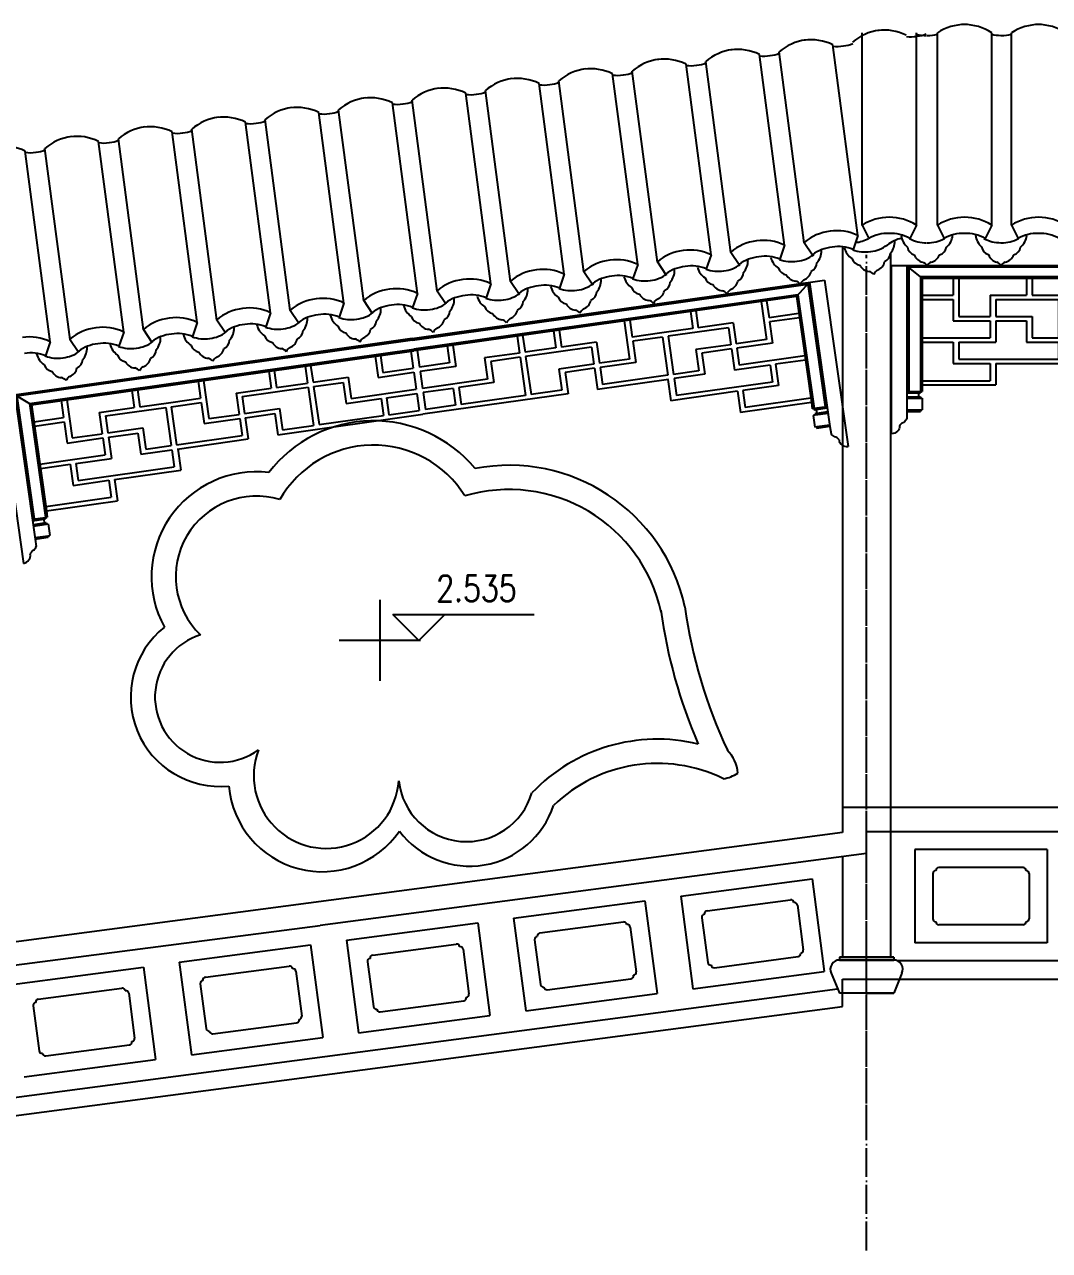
# Model space of a CAD drawing. Extents: x 1035948 to 1665131, y -158296 to 142149.
# Drawn here: x 1138978 to 1142382, y -77651 to -73580 of the extents above; entities that cross this region are included whole.
import ezdxf
from ezdxf.enums import TextEntityAlignment as Align

# ---------------------------------------------------------------- set-up
doc = ezdxf.new("R2010")
doc.units = 0
doc.header["$LTSCALE"] = 200
doc.header["$MEASUREMENT"] = 0
doc.linetypes.add('ACAD_ISO04W100', pattern=[30.5, 24, -3, 0.5, -3])
doc.layers.get('0').update_dxf_attribs({"linetype": 'CONTINUOUS'})
for name, color, linetype in [('AXIS', 3, 'CONTINUOUS'), ('DOTE', 1, 'CONTINUOUS'), ('GXYZ', 2, 'CONTINUOUS'), ('PUB_DIM', 3, 'CONTINUOUS'), ('ROOF', 4, 'CONTINUOUS'), ('WINDOW', 2, 'CONTINUOUS'), ('WLL1', 7, 'CONTINUOUS')]:
    doc.layers.add(name, color=color, linetype=linetype)
doc.styles.add('DIM_FONT', font='SIMPLEX.shx', dxfattribs={"width": 0.8})

# ---------------------------------------------------------------- blocks, each defined once
blk = doc.blocks.new('CH1')
at = {"color": 6}
for p, q in [((-743.4, 0), (-784, 40.6)), ((295.4, 35.6), (-779, 35.6)), ((-779, 35.6), (-779, -376.4)), ((295.4, 35.6), (1369.8, 35.6)), ((1334.3, 0), (1374.8, 40.6)), ((1369.8, 35.6), (1369.8, -376.4)), ((-748.4, 5), (295.4, 5)), ((-748.4, 5), (-748.4, -376.4)), ((1339.3, 5), (295.4, 5)), ((1339.3, 5), (1339.3, -376.4))]:
    blk.add_line(p, q, dxfattribs=at)
at = {"color": 7}
for p, q in [((-784, 40.6), (-784, -443.1)), ((1374.8, 40.6), (1374.8, -443.1))]:
    blk.add_line(p, q, dxfattribs=at)
for p, q in [((-743.4, 0), (295.4, 0)), ((-743.4, 0), (-743.4, -355.1)), ((-662.6, 0), (-662.6, -56.8)), ((-647.6, 0), (-647.6, -127.8)), ((-470.7, 0), (-470.7, -56.8)), ((-455.6, 0), (-455.6, -56.8)), ((-290.9, 0), (-290.9, -56.8)), ((-275.9, 0), (-275.9, -127.8)), ((-98.9, 0), (-98.9, -56.8)), ((-83.9, 0), (-83.9, -56.8)), ((0, 0), (0, -56.8)), ((15, 0), (15, -56.8)), ((190, 0), (190, -71)), ((205, 0), (205, -56.8)), ((287, 0), (287, -56.8)), ((1334.3, 0), (295.4, 0)), ((303.9, 0), (303.9, -56.8)), ((385.8, 0), (385.8, -56.8)), ((400.9, 0), (400.9, -71)), ((575.8, 0), (575.8, -56.8)), ((590.8, 0), (590.8, -56.8)), ((674.8, 0), (674.8, -56.8)), ((689.8, 0), (689.8, -56.8)), ((866.7, 0), (866.7, -127.8)), ((881.8, 0), (881.8, -56.8)), ((1046.5, 0), (1046.5, -56.8)), ((1061.5, 0), (1061.5, -56.8)), ((1238.4, 0), (1238.4, -127.8)), ((1253.5, 0), (1253.5, -56.8)), ((1334.3, 0), (1334.3, -355.1)), ((-743.4, -56.8), (-662.6, -56.8)), ((-565.6, -56.8), (-565.6, -127.8)), ((-565.6, -56.8), (-470.7, -56.8)), ((-455.6, -56.8), (-371.7, -56.8)), ((-371.7, -56.8), (-290.9, -56.8)), ((-193.9, -56.8), (-193.9, -127.8)), ((-193.9, -56.8), (-98.9, -56.8)), ((-83.9, -56.8), (0, -56.8)), ((15, -56.8), (110, -56.8)), ((110, -56.8), (110, -127.8)), ((205, -56.8), (287, -56.8)), ((385.8, -56.8), (303.9, -56.8)), ((575.8, -56.8), (480.8, -56.8)), ((480.8, -56.8), (480.8, -127.8)), ((674.8, -56.8), (590.8, -56.8)), ((784.8, -56.8), (689.8, -56.8)), ((784.8, -56.8), (784.8, -127.8)), ((962.6, -56.8), (881.8, -56.8)), ((1046.5, -56.8), (962.6, -56.8)), ((1156.5, -56.8), (1061.5, -56.8)), ((1156.5, -56.8), (1156.5, -127.8)), ((1334.3, -56.8), (1253.5, -56.8)), ((-743.4, -71), (-662.6, -71)), ((-662.6, -71), (-662.6, -142)), ((-550.6, -71), (-386.8, -71)), ((-550.6, -71), (-550.6, -127.8)), ((-386.8, -71), (-386.8, -198.8)), ((-371.7, -71), (-371.7, -198.8)), ((-371.7, -71), (-290.9, -71)), ((-290.9, -71), (-290.9, -142)), ((-178.9, -71), (-178.9, -127.8)), ((-178.9, -71), (0, -71)), ((0, -71), (0, -198.8)), ((15, -71), (15, -198.8)), ((15, -71), (95, -71)), ((95, -71), (95, -142)), ((190, -71), (287, -71)), ((287, -71), (287, -127.8)), ((303.9, -71), (303.9, -127.8)), ((400.9, -71), (303.9, -71)), ((575.8, -71), (495.9, -71)), ((495.9, -71), (495.9, -142)), ((575.8, -71), (575.8, -198.8)), ((590.8, -71), (590.8, -198.8)), ((769.7, -71), (590.8, -71)), ((769.7, -71), (769.7, -127.8)), ((962.6, -71), (881.8, -71)), ((881.8, -71), (881.8, -142)), ((962.6, -71), (962.6, -198.8)), ((977.6, -71), (977.6, -198.8)), ((1141.5, -71), (977.6, -71)), ((1141.5, -71), (1141.5, -127.8)), ((1253.5, -71), (1253.5, -142)), ((1334.3, -71), (1253.5, -71)), ((-647.6, -127.8), (-565.6, -127.8)), ((-550.6, -127.8), (-455.6, -127.8)), ((-455.6, -127.8), (-455.6, -198.8)), ((-275.9, -127.8), (-193.9, -127.8)), ((-178.9, -127.8), (-83.9, -127.8)), ((-83.9, -127.8), (-83.9, -198.8)), ((110, -127.8), (287, -127.8)), ((480.8, -127.8), (303.9, -127.8)), ((674.8, -127.8), (674.8, -198.8)), ((769.7, -127.8), (674.8, -127.8)), ((866.7, -127.8), (784.8, -127.8)), ((1046.5, -127.8), (1046.5, -198.8)), ((1141.5, -127.8), (1046.5, -127.8)), ((1238.4, -127.8), (1156.5, -127.8)), ((-662.6, -142), (-565.6, -142)), ((-565.6, -142), (-565.6, -198.8)), ((-550.6, -142), (-550.6, -213)), ((-550.6, -142), (-470.7, -142)), ((-470.7, -142), (-470.7, -213)), ((-290.9, -142), (-193.9, -142)), ((-193.9, -142), (-193.9, -198.8)), ((95, -142), (190, -142)), ((190, -142), (190, -198.8)), ((205, -142), (205, -198.8)), ((205, -142), (287, -142)), ((287, -142), (287, -198.8)), ((385.8, -142), (303.9, -142)), ((303.9, -142), (303.9, -198.8)), ((385.8, -142), (385.8, -198.8)), ((495.9, -142), (400.9, -142)), ((400.9, -142), (400.9, -198.8)), ((784.8, -142), (784.8, -198.8)), ((881.8, -142), (784.8, -142)), ((1061.5, -142), (1061.5, -213)), ((1141.5, -142), (1061.5, -142)), ((1141.5, -142), (1141.5, -213)), ((1253.5, -142), (1156.5, -142)), ((1156.5, -142), (1156.5, -198.8)), ((-743.4, -198.8), (-565.6, -198.8)), ((-743.4, -213), (-662.6, -213)), ((-662.6, -213), (-662.6, -284.1)), ((-647.6, -213), (-647.6, -269.9)), ((-647.6, -213), (-550.6, -213)), ((-470.7, -213), (-386.8, -213)), ((-455.6, -198.8), (-386.8, -198.8)), ((-386.8, -213), (-386.8, -269.9)), ((-371.7, -198.8), (-193.9, -198.8)), ((-83.9, -198.8), (0, -198.8)), ((15, -198.8), (190, -198.8)), ((205, -198.8), (287, -198.8)), ((385.8, -198.8), (303.9, -198.8)), ((575.8, -198.8), (400.9, -198.8)), ((674.8, -198.8), (590.8, -198.8)), ((962.6, -198.8), (784.8, -198.8)), ((1046.5, -198.8), (977.6, -198.8)), ((977.6, -213), (977.6, -269.9)), ((1061.5, -213), (977.6, -213)), ((1238.4, -213), (1141.5, -213)), ((1334.3, -198.8), (1156.5, -198.8)), ((1238.4, -213), (1238.4, -269.9)), ((1253.5, -213), (1253.5, -284.1)), ((1334.3, -213), (1253.5, -213)), ((-662.6, -284.1), (-565.6, -284.1)), ((-647.6, -269.9), (-386.8, -269.9)), ((-565.6, -284.1), (-565.6, -340.9)), ((1238.4, -269.9), (977.6, -269.9)), ((1156.5, -284.1), (1156.5, -340.9)), ((1253.5, -284.1), (1156.5, -284.1)), ((-743.4, -340.9), (-565.6, -340.9)), ((1334.3, -340.9), (1156.5, -340.9)), ((-784, -376.4), (-748.5, -376.4)), ((-784, -381.5), (-753.6, -381.5)), ((1374.8, -376.4), (1339.3, -376.4)), ((1374.8, -381.5), (1344.4, -381.5)), ((-784, -394), (-753.6, -394)), ((-784, -399.1), (-748.5, -399.1)), ((1374.8, -399.1), (1339.3, -399.1)), ((1374.8, -394), (1344.4, -394)), ((-784, -438), (-748.5, -438)), ((1374.8, -438), (1339.3, -438))]:
    blk.add_line(p, q)
at = {"layer": 'WINDOW'}
for p, q in [((295.4, 40.6), (-824.6, 40.6)), ((-824.6, 40.6), (-824.6, -517.2)), ((295.4, 40.6), (1415.4, 40.6)), ((1415.4, 40.6), (1415.4, -517.2)), ((-178.9, -142), (-98.9, -142)), ((-178.9, -142), (-178.9, -213)), ((-98.9, -142), (-98.9, -213)), ((689.8, -142), (689.8, -213)), ((769.7, -142), (689.8, -142)), ((769.7, -142), (769.7, -213)), ((-371.7, -213), (-178.9, -213)), ((-369.8, -213), (-369.8, -284.1)), ((-98.9, -213), (295.4, -213)), ((689.8, -213), (295.4, -213)), ((962.6, -213), (769.7, -213)), ((960.7, -213), (960.7, -284.1)), ((-550.6, -284.1), (-369.8, -284.1)), ((-550.6, -284.1), (-550.6, -355.1)), ((1141.5, -284.1), (960.7, -284.1)), ((1141.5, -284.1), (1141.5, -355.1)), ((-753.6, -381.5), (-748.5, -381.5)), ((-753.6, -381.5), (-753.6, -394)), ((-748.5, -376.4), (-748.5, -381.5)), ((-748.5, -376.4), (-743.4, -376.4)), ((-743.4, -355.1), (-550.6, -355.1)), ((-743.4, -355.1), (-743.4, -376.4)), ((1334.3, -355.1), (1141.5, -355.1)), ((1334.3, -355.1), (1334.3, -376.4)), ((1339.3, -376.4), (1334.3, -376.4)), ((1339.3, -376.4), (1339.3, -381.5)), ((1344.4, -381.5), (1339.3, -381.5)), ((1344.4, -381.5), (1344.4, -394)), ((-753.6, -394), (-748.5, -394)), ((-748.5, -394), (-748.5, -399.1)), ((-748.5, -399.1), (-743.4, -399.1)), ((-743.4, -399.1), (-743.4, -438)), ((1339.3, -399.1), (1334.3, -399.1)), ((1334.3, -399.1), (1334.3, -438)), ((1344.4, -394), (1339.3, -394)), ((1339.3, -394), (1339.3, -399.1)), ((-784, -443.1), (-748.5, -443.1)), ((-784, -443.1), (-784, -467.5)), ((-748.5, -438), (-748.5, -443.1)), ((-748.5, -438), (-743.4, -438)), ((1339.3, -438), (1334.3, -438)), ((1339.3, -438), (1339.3, -443.1)), ((1374.8, -443.1), (1339.3, -443.1)), ((1374.8, -443.1), (1374.8, -467.5))]:
    blk.add_line(p, q, dxfattribs=at)
for centre, radius, start, end in [((-782.4, -498.1), 21.9, 115.9684, 161.975), ((-811, -456.1), 29.3, 310.4513, 337.1194), ((1401.8, -456.1), 29.3, 202.8806, 229.5487), ((1373.2, -498.1), 21.9, 18.025, 64.0316), ((-826.3, -494), 23.2, 274.2071, 6.7263), ((1417.1, -494), 23.2, 173.2737, 265.7929)]:
    blk.add_arc(centre, radius, start, end, dxfattribs=at)
at = {"layer": 'WLL1'}
blk.add_line((-824.6, 40.6), (1415.4, 40.6), dxfattribs=at)
blk = doc.blocks.new('CH2')
at = {"xscale": 1.267857, "zscale": 1.267857, "rotation": 2.492125825068038}
blk.add_blockref('CH1', (239.5, 152.6), dxfattribs=at)

msp = doc.modelspace()

# ---------------------------------------------------------------- linework, layer by layer
for p, q in [((1141745.82702, -74280.52937), (1141729.92384, -74327.24302)), ((1141759.95308, -74246.20046), (1141781.81148, -74290.44169)), ((1141939.95295, -74246.20046), (1141918.09455, -74290.44169)), ((1142009.9529, -74246.20046), (1142031.8113, -74290.44169)), ((1142189.95277, -74246.20046), (1142168.09437, -74290.44169)), ((1142255.88929, -74246.20046), (1142277.74768, -74290.44169)), ((1141501.99024, -74312.597), (1141486.08707, -74359.31065)), ((1141567.36385, -74303.99955), (1141594.80425, -74345.01296)), ((1141258.15347, -74344.66463), (1141242.25029, -74391.37828)), ((1141323.52707, -74336.06718), (1141350.96747, -74377.08059)), ((1140835.85352, -74400.20244), (1140863.29392, -74441.21585)), ((1140835.85352, -74400.20244), (1140863.29392, -74441.21585)), ((1141014.31669, -74376.73226), (1140998.41351, -74423.44591)), ((1141079.69029, -74368.13481), (1141107.13069, -74409.14822)), ((1140526.64314, -74440.86752), (1140510.73996, -74487.58117)), ((1140526.64314, -74440.86752), (1140510.73996, -74487.58117)), ((1140526.64314, -74440.86752), (1140510.73996, -74487.58117)), ((1140592.01674, -74432.27007), (1140619.45714, -74473.28348)), ((1140592.01674, -74432.27007), (1140619.45714, -74473.28348)), ((1140770.47991, -74408.79989), (1140754.57674, -74455.51354)), ((1140770.47991, -74408.79989), (1140754.57674, -74455.51354)), ((1140282.80636, -74472.93515), (1140266.90318, -74519.6488)), ((1140348.17996, -74464.3377), (1140375.62036, -74505.35111)), ((1140038.96958, -74505.00278), (1140023.06641, -74551.71643)), ((1140104.34319, -74496.40533), (1140131.78359, -74537.41874)), ((1139616.66963, -74560.54059), (1139644.11003, -74601.554)), ((1139795.13281, -74537.07041), (1139779.22963, -74583.78406)), ((1139860.50641, -74528.47296), (1139887.94681, -74569.48637)), ((1139307.45925, -74601.20567), (1139291.55608, -74647.91932)), ((1139372.83286, -74592.60822), (1139400.27326, -74633.62163)), ((1139551.29603, -74569.13804), (1139535.39285, -74615.85169)), ((1139063.62248, -74633.2733), (1139047.7193, -74679.98695)), ((1139128.99608, -74624.67585), (1139156.43648, -74665.68926)), ((1141774.49445, -76332.33581), (1141774.49445, -76259.23321)), ((1141864.49445, -76796.23321), (1141684.49445, -76796.23321)), ((1141774.49445, -76796.23321), (1141864.49445, -76796.23321))]:
    msp.add_line(p, q)
for centre, radius, start, end in [((1142102.16262, -73748.07824), 167.81372, 90, 123.33111627), ((1142097.74305, -73748.07824), 167.81372, 56.66888373, 90), ((1142348.09901, -73748.07824), 167.81372, 90, 123.33111627), ((1142343.67943, -73748.07824), 167.81372, 56.66888373, 90), ((1141589.45439, -73798.68295), 167.81372, 64.16100956, 97.49212583), ((1141837.67301, -73766.03905), 167.81372, 97.49212583, 130.82324209), ((1141833.29116, -73766.61532), 167.81372, 64.16100956, 97.49212583), ((1141349.99946, -73830.17431), 167.81372, 97.49212583, 130.82324209), ((1141345.61761, -73830.75058), 167.81372, 64.16100956, 97.49212583), ((1141593.83623, -73798.10668), 167.81372, 97.49212583, 130.82324209), ((1141106.16268, -73862.24194), 167.81372, 97.49212583, 130.82324209), ((1141101.78083, -73862.81821), 167.81372, 64.16100956, 97.49212583), ((1140862.3259, -73894.30957), 167.81372, 97.49212583, 130.82324209), ((1140862.3259, -73894.30957), 167.81372, 97.49212583, 130.82324209), ((1140857.94406, -73894.88584), 167.81372, 64.16100956, 97.49212583), ((1140374.65235, -73958.44483), 167.81372, 97.49212583, 130.82324209), ((1140370.2705, -73959.0211), 167.81372, 64.16100956, 97.49212583), ((1140618.48913, -73926.3772), 167.81372, 97.49212583, 130.82324209), ((1140618.48913, -73926.3772), 167.81372, 97.49212583, 130.82324209), ((1140614.10728, -73926.95347), 167.81372, 64.16100956, 97.49212583), ((1140614.10728, -73926.95347), 167.81372, 64.16100956, 97.49212583), ((1140130.81557, -73990.51246), 167.81372, 97.49212583, 130.82324209), ((1140126.43373, -73991.08873), 167.81372, 64.16100956, 97.49212583), ((1139886.9788, -74022.58009), 167.81372, 97.49212583, 130.82324209), ((1139882.59695, -74023.15636), 167.81372, 64.16100956, 97.49212583), ((1139643.14202, -74054.64772), 167.81372, 97.49212583, 130.82324209), ((1139638.76017, -74055.22399), 167.81372, 64.16100956, 97.49212583), ((1139155.46847, -74118.78298), 167.81372, 97.49212583, 130.82324209), ((1139151.08662, -74119.35925), 167.81372, 64.16100956, 97.49212583), ((1139399.30524, -74086.71535), 167.81372, 97.49212583, 130.82324209), ((1139394.9234, -74087.29162), 167.81372, 64.16100956, 97.49212583), ((1138907.24984, -74151.42688), 167.81372, 64.16100956, 97.49212583), ((1141849.95301, -74387.83894), 167.81372, 90, 122.43269751), ((1141849.95301, -74387.83894), 167.81372, 57.56730249, 90), ((1142099.95283, -74387.83894), 167.81372, 90, 122.43269751), ((1142099.95283, -74387.83894), 167.81372, 57.56730249, 90), ((1142345.88922, -74387.83894), 167.81372, 90, 122.43269751), ((1142345.88922, -74387.83894), 167.81372, 57.56730249, 90), ((1141675.06367, -74432.69374), 167.81372, 97.49212583, 129.92482334), ((1141675.06367, -74432.69374), 167.81372, 65.05942831, 97.49212583), ((1141844.02756, -74397.90412), 124.17332, 87.2648499, 120.06897829), ((1141855.87847, -74397.90412), 124.17332, 59.93102171, 92.7351501), ((1141949.47258, -74273.89569), 60.31385, 186.44784539, 229.08457652), ((1142094.02738, -74397.90412), 124.17332, 87.2648499, 120.06897829), ((1142000.43327, -74273.89569), 60.31385, 310.91542348, 353.55215461), ((1142105.87829, -74397.90412), 124.17332, 59.93102171, 92.7351501), ((1142196.65917, -74273.60667), 60.31385, 185.7816081, 228.41833922), ((1142339.96376, -74397.90412), 124.17332, 87.2648499, 120.06897829), ((1142246.36965, -74273.89569), 60.31385, 310.91542348, 353.55215461), ((1142351.81468, -74397.90412), 124.17332, 59.93102171, 92.7351501), ((1141431.22689, -74464.76137), 167.81372, 97.49212583, 129.92482334), ((1141431.22689, -74464.76137), 167.81372, 65.05942831, 97.49212583), ((1141670.50119, -74443.44561), 124.17332, 94.75697572, 127.56110412), ((1141682.25093, -74441.90037), 124.17332, 67.42314753, 100.22727593), ((1141758.87656, -74306.7469), 60.31385, 193.93997122, 236.57670234), ((1141918.36671, -74410.84815), 124.17332, 102.60996676, 127.56110412), ((1141808.12497, -74299.9786), 60.31385, 319.0737866, 1.71051773), ((1141941.41801, -74313.94678), 31.92959, 189.96755801, 254.86255541), ((1142008.48784, -74313.94678), 31.92959, 285.13744459, 350.03244199), ((1142188.13944, -74313.56139), 31.92959, 189.30132072, 254.19631812), ((1142254.42422, -74313.94678), 31.92959, 285.13744459, 350.03244199), ((1140943.55334, -74528.89663), 167.81372, 97.49212583, 129.92482334), ((1140943.55334, -74528.89663), 167.81372, 97.49212583, 129.92482334), ((1140943.55334, -74528.89663), 167.81372, 65.05942831, 97.49212583), ((1141187.39011, -74496.829), 167.81372, 97.49212583, 129.92482334), ((1141187.39011, -74496.829), 167.81372, 65.05942831, 97.49212583), ((1141426.66442, -74475.51324), 124.17332, 94.75697572, 127.56110412), ((1141320.45142, -74364.11386), 60.31385, 319.0737866, 1.71051773), ((1141438.41416, -74473.968), 124.17332, 67.42314753, 100.22727593), ((1141515.03978, -74338.81453), 60.31385, 193.93997122, 236.57670234), ((1141564.28819, -74332.04623), 60.31385, 319.0737866, 1.71051773), ((1141756.11301, -74347.5063), 31.92959, 197.45968384, 262.35468123), ((1141821.78166, -74338.48134), 31.92959, 293.29580771, 358.19080511), ((1141968.9878, -74332.0731), 38.08593, 199.47132919, 257.92494643), ((1141980.91805, -74332.0731), 38.08593, 282.07505357, 340.52867081), ((1142215.4966, -74332.00707), 38.08593, 198.8050919, 257.25870914), ((1142226.85443, -74332.0731), 38.08593, 282.07505357, 340.52867081), ((1140699.71656, -74560.96426), 167.81372, 97.49212583, 129.92482334), ((1140699.71656, -74560.96426), 167.81372, 97.49212583, 129.92482334), ((1140699.71656, -74560.96426), 167.81372, 65.05942831, 97.49212583), ((1140699.71656, -74560.96426), 167.81372, 65.05942831, 97.49212583), ((1141182.82764, -74507.58087), 124.17332, 94.75697572, 127.56110412), ((1141076.61464, -74396.18149), 60.31385, 319.0737866, 1.71051773), ((1141194.57738, -74506.03563), 124.17332, 67.42314753, 100.22727593), ((1141271.20301, -74370.88216), 60.31385, 193.93997122, 236.57670234), ((1141334.10811, -74402.61659), 31.92959, 293.29580771, 358.19080511), ((1141512.27624, -74379.57393), 31.92959, 197.45968384, 262.35468123), ((1141553.22641, -74392.40426), 38.08593, 290.23341669, 348.68703393), ((1141577.94488, -74370.54897), 31.92959, 293.29580771, 358.19080511), ((1141785.81092, -74361.88305), 38.08593, 206.96345501, 265.41707226), ((1141774.21293, -74429.75), 31.10245, 39.71082217, 74.03476441), ((1141826.53955, -74422.55865), 31.10245, 121.61572453, 155.93966678), ((1141797.06319, -74360.33663), 38.08593, 290.23341669, 348.68703393), ((1141948.63966, -74397.84839), 31.10245, 32.21869634, 66.54263858), ((1142001.26619, -74397.84839), 31.10245, 113.45736142, 147.78130366), ((1142194.38501, -74397.54131), 31.10245, 31.55245905, 65.87640129), ((1142247.20258, -74397.84839), 31.10245, 113.45736142, 147.78130366), ((1140455.87978, -74593.03189), 167.81372, 97.49212583, 129.92482334), ((1140455.87978, -74593.03189), 167.81372, 65.05942831, 97.49212583), ((1140455.87978, -74593.03189), 167.81372, 65.05942831, 97.49212583), ((1140938.99086, -74539.6485), 124.17332, 94.75697572, 127.56110412), ((1140832.77786, -74428.24912), 60.31385, 319.0737866, 1.71051773), ((1140950.7406, -74538.10326), 124.17332, 67.42314753, 100.22727593), ((1141027.36623, -74402.94979), 60.31385, 193.93997122, 236.57670234), ((1141090.27133, -74434.68422), 31.92959, 293.29580771, 358.19080511), ((1141268.43946, -74411.64156), 31.92959, 197.45968384, 262.35468123), ((1141298.13737, -74426.01831), 38.08593, 206.96345501, 265.41707226), ((1141309.38963, -74424.47189), 38.08593, 290.23341669, 348.68703393), ((1141541.97415, -74393.95068), 38.08593, 206.96345501, 265.41707226), ((1141530.37615, -74461.81763), 31.10245, 39.71082217, 74.03476441), ((1141582.70277, -74454.62628), 31.10245, 121.61572453, 155.93966678), ((1140212.04301, -74625.09952), 167.81372, 97.49212583, 129.92482334), ((1140212.04301, -74625.09952), 167.81372, 65.05942831, 97.49212583), ((1140451.31731, -74603.78376), 124.17332, 94.75697572, 127.56110412), ((1140463.06705, -74602.23852), 124.17332, 67.42314753, 100.22727593), ((1140463.06705, -74602.23852), 124.17332, 67.42314753, 100.22727593), ((1140539.69268, -74467.08505), 60.31385, 193.93997122, 236.57670234), ((1140539.69268, -74467.08505), 60.31385, 193.93997122, 236.57670234), ((1140695.15409, -74571.71613), 124.17332, 94.75697572, 127.56110412), ((1140695.15409, -74571.71613), 124.17332, 94.75697572, 127.56110412), ((1140588.94109, -74460.31675), 60.31385, 319.0737866, 1.71051773), ((1140588.94109, -74460.31675), 60.31385, 319.0737866, 1.71051773), ((1140706.90383, -74570.17089), 124.17332, 67.42314753, 100.22727593), ((1140706.90383, -74570.17089), 124.17332, 67.42314753, 100.22727593), ((1140783.52945, -74435.01742), 60.31385, 193.93997122, 236.57670234), ((1140783.52945, -74435.01742), 60.31385, 193.93997122, 236.57670234), ((1140780.76591, -74475.77682), 31.92959, 197.45968384, 262.35468123), ((1140780.76591, -74475.77682), 31.92959, 197.45968384, 262.35468123), ((1140846.43455, -74466.75185), 31.92959, 293.29580771, 358.19080511), ((1141024.60268, -74443.70919), 31.92959, 197.45968384, 262.35468123), ((1141054.30059, -74458.08594), 38.08593, 206.96345501, 265.41707226), ((1141065.55286, -74456.53952), 38.08593, 290.23341669, 348.68703393), ((1141286.53938, -74493.88526), 31.10245, 39.71082217, 74.03476441), ((1141338.86599, -74486.69391), 31.10245, 121.61572453, 155.93966678), ((1139724.36945, -74689.23478), 167.81372, 97.49212583, 129.92482334), ((1139724.36945, -74689.23478), 167.81372, 65.05942831, 97.49212583), ((1139968.20623, -74657.16715), 167.81372, 97.49212583, 129.92482334), ((1139968.20623, -74657.16715), 167.81372, 65.05942831, 97.49212583), ((1140207.48053, -74635.85139), 124.17332, 94.75697572, 127.56110412), ((1140101.26753, -74524.45201), 60.31385, 319.0737866, 1.71051773), ((1140219.23027, -74634.30615), 124.17332, 67.42314753, 100.22727593), ((1140295.8559, -74499.15268), 60.31385, 193.93997122, 236.57670234), ((1140345.10431, -74492.38438), 60.31385, 319.0737866, 1.71051773), ((1140536.92913, -74507.84445), 31.92959, 197.45968384, 262.35468123), ((1140536.92913, -74507.84445), 31.92959, 197.45968384, 262.35468123), ((1140536.92913, -74507.84445), 31.92959, 197.45968384, 262.35468123), ((1140602.59778, -74498.81948), 31.92959, 293.29580771, 358.19080511), ((1140602.59778, -74498.81948), 31.92959, 293.29580771, 358.19080511), ((1140810.46382, -74490.15357), 38.08593, 206.96345501, 265.41707226), ((1140810.46382, -74490.15357), 38.08593, 206.96345501, 265.41707226), ((1140851.19244, -74550.82917), 31.10245, 121.61572453, 155.93966678), ((1140851.19244, -74550.82917), 31.10245, 121.61572453, 155.93966678), ((1140821.71608, -74488.60715), 38.08593, 290.23341669, 348.68703393), ((1140821.71608, -74488.60715), 38.08593, 290.23341669, 348.68703393), ((1141042.7026, -74525.95289), 31.10245, 39.71082217, 74.03476441), ((1141095.02922, -74518.76154), 31.10245, 121.61572453, 155.93966678), ((1139480.53268, -74721.30241), 167.81372, 97.49212583, 129.92482334), ((1139480.53268, -74721.30241), 167.81372, 65.05942831, 97.49212583), ((1139963.64376, -74667.91902), 124.17332, 94.75697572, 127.56110412), ((1139857.43076, -74556.51964), 60.31385, 319.0737866, 1.71051773), ((1139975.3935, -74666.37378), 124.17332, 67.42314753, 100.22727593), ((1140052.01912, -74531.22031), 60.31385, 193.93997122, 236.57670234), ((1140114.92422, -74562.95474), 31.92959, 293.29580771, 358.19080511), ((1140293.09235, -74539.91208), 31.92959, 197.45968384, 262.35468123), ((1140334.04253, -74552.74241), 38.08593, 290.23341669, 348.68703393), ((1140358.761, -74530.88711), 31.92959, 293.29580771, 358.19080511), ((1140566.62704, -74522.2212), 38.08593, 206.96345501, 265.41707226), ((1140566.62704, -74522.2212), 38.08593, 206.96345501, 265.41707226), ((1140566.62704, -74522.2212), 38.08593, 206.96345501, 265.41707226), ((1140555.02905, -74590.08815), 31.10245, 39.71082217, 74.03476441), ((1140555.02905, -74590.08815), 31.10245, 39.71082217, 74.03476441), ((1140555.02905, -74590.08815), 31.10245, 39.71082217, 74.03476441), ((1140607.35566, -74582.8968), 31.10245, 121.61572453, 155.93966678), ((1140607.35566, -74582.8968), 31.10245, 121.61572453, 155.93966678), ((1140577.8793, -74520.67478), 38.08593, 290.23341669, 348.68703393), ((1140577.8793, -74520.67478), 38.08593, 290.23341669, 348.68703393), ((1140798.86582, -74558.02052), 31.10245, 39.71082217, 74.03476441), ((1140798.86582, -74558.02052), 31.10245, 39.71082217, 74.03476441), ((1139236.6959, -74753.37004), 167.81372, 97.49212583, 129.92482334), ((1139236.6959, -74753.37004), 167.81372, 65.05942831, 97.49212583), ((1139475.9702, -74732.05428), 124.17332, 94.75697572, 127.56110412), ((1139487.71994, -74730.50904), 124.17332, 67.42314753, 100.22727593), ((1139719.80698, -74699.98665), 124.17332, 94.75697572, 127.56110412), ((1139613.59398, -74588.58727), 60.31385, 319.0737866, 1.71051773), ((1139731.55672, -74698.44141), 124.17332, 67.42314753, 100.22727593), ((1139808.18235, -74563.28794), 60.31385, 193.93997122, 236.57670234), ((1139871.08745, -74595.02237), 31.92959, 293.29580771, 358.19080511), ((1140049.25558, -74571.97971), 31.92959, 197.45968384, 262.35468123), ((1140078.95349, -74586.35646), 38.08593, 206.96345501, 265.41707226), ((1140090.20575, -74584.81004), 38.08593, 290.23341669, 348.68703393), ((1140322.79026, -74554.28883), 38.08593, 206.96345501, 265.41707226), ((1140311.19227, -74622.15578), 31.10245, 39.71082217, 74.03476441), ((1140363.51889, -74614.96443), 31.10245, 121.61572453, 155.93966678), ((1138992.85912, -74785.43767), 167.81372, 65.05942831, 97.49212583), ((1139232.13343, -74764.12191), 124.17332, 94.75697572, 127.56110412), ((1139243.88317, -74762.57667), 124.17332, 67.42314753, 100.22727593), ((1139320.50879, -74627.4232), 60.31385, 193.93997122, 236.57670234), ((1139369.7572, -74620.6549), 60.31385, 319.0737866, 1.71051773), ((1139564.34557, -74595.35557), 60.31385, 193.93997122, 236.57670234), ((1139561.58202, -74636.11497), 31.92959, 197.45968384, 262.35468123), ((1139627.25067, -74627.09), 31.92959, 293.29580771, 358.19080511), ((1139805.4188, -74604.04734), 31.92959, 197.45968384, 262.35468123), ((1139835.11671, -74618.42409), 38.08593, 206.96345501, 265.41707226), ((1139846.36897, -74616.87767), 38.08593, 290.23341669, 348.68703393), ((1140067.35549, -74654.22341), 31.10245, 39.71082217, 74.03476441), ((1140119.68211, -74647.03206), 31.10245, 121.61572453, 155.93966678), ((1139000.04639, -74794.6443), 124.17332, 67.42314753, 100.22727593), ((1139076.67202, -74659.49083), 60.31385, 193.93997122, 236.57670234), ((1139125.92043, -74652.72253), 60.31385, 319.0737866, 1.71051773), ((1139317.74525, -74668.1826), 31.92959, 197.45968384, 262.35468123), ((1139358.69542, -74681.01293), 38.08593, 290.23341669, 348.68703393), ((1139383.41389, -74659.15763), 31.92959, 293.29580771, 358.19080511), ((1139591.27993, -74650.49172), 38.08593, 206.96345501, 265.41707226), ((1139579.68194, -74718.35867), 31.10245, 39.71082217, 74.03476441), ((1139632.00856, -74711.16732), 31.10245, 121.61572453, 155.93966678), ((1139602.5322, -74648.9453), 38.08593, 290.23341669, 348.68703393), ((1139823.51872, -74686.29104), 31.10245, 39.71082217, 74.03476441), ((1139875.84533, -74679.09969), 31.10245, 121.61572453, 155.93966678), ((1139073.90847, -74700.25023), 31.92959, 197.45968384, 262.35468123), ((1139114.85864, -74713.08056), 38.08593, 290.23341669, 348.68703393), ((1139139.57712, -74691.22526), 31.92959, 293.29580771, 358.19080511), ((1139347.44316, -74682.55935), 38.08593, 206.96345501, 265.41707226), ((1139335.84516, -74750.4263), 31.10245, 39.71082217, 74.03476441), ((1139388.17178, -74743.23495), 31.10245, 121.61572453, 155.93966678), ((1139103.60638, -74714.62698), 38.08593, 206.96345501, 265.41707226), ((1139092.00839, -74782.49393), 31.10245, 39.71082217, 74.03476441), ((1139144.335, -74775.30258), 31.10245, 121.61572453, 155.93966678), ((1140136.9817, -75333.94605), 437.89902, 39.65077038, 142.57525023), ((1140136.9817, -75333.94605), 357.42114, 31.83650407, 150.4180346), ((1140587.2201, -75641.58101), 597.85254, 12.34469543, 100.90270287), ((1139748.06221, -75413.73427), 348.3481, 83.21404249, 208.66737098), ((1140587.2201, -75641.58101), 517.37466, 12.34469543, 106.45917646), ((1139748.06221, -75413.73427), 267.87022, 73.0513499, 226.0427872), ((1142785.05733, -75293.01695), 1709.31319, 187.78897105, 203.29581971), ((1142785.05733, -75293.01695), 1628.83531, 187.78897105, 205.32180122), ((1139627.8633, -75813.01714), 297.14469, 128.61628319, 275.52762516), ((1139627.8633, -75813.01714), 216.66681, 107.6615734, 306.08541777), ((1139980.4203, -76074.66823), 241.01996, 158.95411108, 356.04585057), ((1141080.34578, -76530.77619), 577.6978, 76.51133729, 136.21635056), ((1141236.75265, -76070.59104), 109.89518, 2.74815144, 47.41903657), ((1141080.34578, -76530.77619), 497.21992, 63.92590902, 134.00933196), ((1141284.44617, -75978.00351), 107.13477, 277.74836482, 305.40926075), ((1139966.75379, -76081.48509), 311.46612, 185.02749902, 325.37323486), ((1140446.06764, -76066.67645), 226.54203, 186.2370619, 343.49268345), ((1140456.56248, -76081.3712), 293.07265, 217.17699696, 341.74764746)]:
    msp.add_arc(centre, radius, start, end)
at = {"layer": 'AXIS', "color": 7}
for centre, start, end in [((1141923.42555, -73507.19597), 261.68518829, 279.06818187), ((1141970.93379, -73502.62623), 254.19306246, 271.57605604), ((1141929.19649, -73506.40286), 276.58230707, 292.33259679), ((1141978.97206, -73502.62623), 268.42394396, 285.80693754), ((1142219.08336, -73502.59236), 255.15952904, 270.90981875), ((1142224.90845, -73502.62623), 268.42394396, 285.80693754), ((1141679.58877, -73539.2636), 261.68518829, 279.06818187), ((1141685.35971, -73538.47049), 276.58230707, 292.33259679), ((1141197.68616, -73602.60575), 276.58230707, 292.33259679), ((1141197.68616, -73602.60575), 276.58230707, 292.33259679), ((1141435.752, -73571.33123), 261.68518829, 279.06818187), ((1141441.52293, -73570.53812), 276.58230707, 292.33259679), ((1140948.07844, -73635.46649), 261.68518829, 279.06818187), ((1140953.84938, -73634.67338), 276.58230707, 292.33259679), ((1141191.91522, -73603.39886), 261.68518829, 279.06818187), ((1140704.24167, -73667.53412), 261.68518829, 279.06818187), ((1140704.24167, -73667.53412), 261.68518829, 279.06818187), ((1140710.0126, -73666.74101), 276.58230707, 292.33259679), ((1140710.0126, -73666.74101), 276.58230707, 292.33259679), ((1140710.0126, -73666.74101), 276.58230707, 292.33259679), ((1140460.40489, -73699.60175), 261.68518829, 279.06818187), ((1140460.40489, -73699.60175), 261.68518829, 279.06818187), ((1140460.40489, -73699.60175), 261.68518829, 279.06818187), ((1140466.17583, -73698.80864), 276.58230707, 292.33259679), ((1140466.17583, -73698.80864), 276.58230707, 292.33259679), ((1139978.50227, -73762.9439), 276.58230707, 292.33259679), ((1140216.56811, -73731.66938), 261.68518829, 279.06818187), ((1140222.33905, -73730.87627), 276.58230707, 292.33259679), ((1140222.33905, -73730.87627), 276.58230707, 292.33259679), ((1139728.89456, -73795.80464), 261.68518829, 279.06818187), ((1139734.6655, -73795.01153), 276.58230707, 292.33259679), ((1139972.73134, -73763.73701), 261.68518829, 279.06818187), ((1139485.05778, -73827.87227), 261.68518829, 279.06818187), ((1139490.82872, -73827.07916), 276.58230707, 292.33259679), ((1139003.15517, -73891.21442), 276.58230707, 292.33259679), ((1139241.22101, -73859.9399), 261.68518829, 279.06818187), ((1139246.99194, -73859.14679), 276.58230707, 292.33259679), ((1139246.99194, -73859.14679), 276.58230707, 292.33259679), ((1138997.38423, -73892.00753), 261.68518829, 279.06818187), ((1141726.40291, -74190.91928), 275.75592224, 298.94988271), ((1141775.11061, -74220.92102), 276.58230707, 306.44200854), ((1141970.93379, -74190.95315), 241.71635458, 271.57605604), ((1141978.97206, -74190.95315), 268.42394396, 298.28364542), ((1142219.08336, -74190.91928), 241.05011729, 270.90981875), ((1142224.90845, -74190.95315), 268.42394396, 298.28364542), ((1141525.5029, -74253.78176), 249.2084804, 279.06818187), ((1141531.27384, -74252.98865), 276.58230707, 306.44200854), ((1141769.33968, -74221.71413), 249.2084804, 279.06818187), ((1141281.66612, -74285.84939), 249.2084804, 279.06818187), ((1141287.43706, -74285.05628), 276.58230707, 306.44200854), ((1140799.76351, -74349.19154), 276.58230707, 306.44200854), ((1140799.76351, -74349.19154), 276.58230707, 306.44200854), ((1141037.82935, -74317.91702), 249.2084804, 279.06818187), ((1141043.60028, -74317.12391), 276.58230707, 306.44200854), ((1140555.92673, -74381.25917), 276.58230707, 306.44200854), ((1140555.92673, -74381.25917), 276.58230707, 306.44200854), ((1140793.99257, -74349.98465), 249.2084804, 279.06818187), ((1140793.99257, -74349.98465), 249.2084804, 279.06818187), ((1140306.31902, -74414.11991), 249.2084804, 279.06818187), ((1140312.08995, -74413.3268), 276.58230707, 306.44200854), ((1140550.15579, -74382.05228), 249.2084804, 279.06818187), ((1140550.15579, -74382.05228), 249.2084804, 279.06818187), ((1140550.15579, -74382.05228), 249.2084804, 279.06818187), ((1140062.48224, -74446.18754), 249.2084804, 279.06818187), ((1140068.25318, -74445.39443), 276.58230707, 306.44200854), ((1139580.57962, -74509.52969), 276.58230707, 306.44200854), ((1139818.64546, -74478.25517), 249.2084804, 279.06818187), ((1139824.4164, -74477.46206), 276.58230707, 306.44200854), ((1139330.97191, -74542.39043), 249.2084804, 279.06818187), ((1139336.74285, -74541.59732), 276.58230707, 306.44200854), ((1139574.80869, -74510.3228), 249.2084804, 279.06818187), ((1139087.13513, -74574.45806), 249.2084804, 279.06818187), ((1139092.90607, -74573.66495), 276.58230707, 306.44200854)]:
    msp.add_arc(centre, 113.73425, start, end, dxfattribs=at)
at = {"layer": 'DOTE', "linetype": 'ACAD_ISO04W100', "ltscale": 0.02}
for p, q in [((1141774.49445, -76796.23321), (1141774.49445, -74345.46957)), ((1141774.49445, -77262.7307), (1141774.49445, -74398.24891)), ((1141774.49445, -77650.55054), (1141774.49445, -74945.61112))]:
    msp.add_line(p, q, dxfattribs=at)
at = {"layer": 'DOTE'}
for p, q in [((1140158.07271, -75490.48265), (1140158.07271, -75759.81777)), ((1140158.07271, -75553.29853), (1140158.07271, -75726.98405)), ((1140292.74027, -75625.15021), (1140023.40515, -75625.15021)), ((1140234.41926, -75625.15021), (1140089.53156, -75625.15021))]:
    msp.add_line(p, q, dxfattribs=at)
at = {"layer": 'GXYZ'}
for p in [(1141694.49445, -74420.66297), (1141694.49445, -74790.69187)]:
    msp.add_line(p, (1141694.49445, -74856.28811), dxfattribs=at)
at = {"layer": 'PUB_DIM'}
for p, q in [((1140287.15118, -75625.15021), (1140200.75118, -75538.75021)), ((1140200.75118, -75538.75021), (1140373.55118, -75538.75021)), ((1140287.15118, -75538.75021), (1140670.6026, -75538.75021)), ((1140373.55118, -75538.75021), (1140287.15118, -75625.15021))]:
    msp.add_line(p, q, dxfattribs=at)
at = {"layer": 'ROOF'}
for p, q in [((1141694.49445, -76749.52956), (1144554.49445, -76749.52956)), ((1141694.49445, -76840.0779), (1141694.49445, -76749.52956)), ((1136154.49445, -77570.55054), (1141694.49445, -76840.0779))]:
    msp.add_line(p, q, dxfattribs=at)
at = {"layer": 'WLL1'}
for p, q in [((1141759.95308, -74247.15306), (1141759.95308, -73607.86835)), ((1141939.95295, -74246.20046), (1141939.95295, -73607.86835)), ((1142009.9529, -74246.20046), (1142009.9529, -73607.86835)), ((1142189.95277, -74247.15306), (1142189.95277, -73607.86835)), ((1142255.88929, -74246.20046), (1142255.88929, -73607.86835)), ((1141567.48806, -74304.94402), (1141484.13176, -73671.11701)), ((1141745.82702, -74280.52937), (1141662.59494, -73647.64684)), ((1141258.15347, -74344.66463), (1141174.92138, -73711.7821)), ((1141323.65128, -74337.01165), (1141240.29499, -73703.18464)), ((1141501.99024, -74312.597), (1141418.75816, -73679.71447)), ((1141014.31669, -74376.73226), (1140931.08461, -73743.84973)), ((1141079.8145, -74369.07928), (1140996.45821, -73735.25227)), ((1140770.47991, -74408.79989), (1140687.24783, -73775.91736)), ((1140770.47991, -74408.79989), (1140687.24783, -73775.91736)), ((1140835.97773, -74401.14691), (1140752.62143, -73767.3199)), ((1140835.97773, -74401.14691), (1140752.62143, -73767.3199)), ((1140348.30417, -74465.28217), (1140264.94788, -73831.45516)), ((1140526.64314, -74440.86752), (1140443.41105, -73807.98499)), ((1140526.64314, -74440.86752), (1140443.41105, -73807.98499)), ((1140526.64314, -74440.86752), (1140443.41105, -73807.98499)), ((1140592.14095, -74433.21454), (1140508.78466, -73799.38753)), ((1140592.14095, -74433.21454), (1140508.78466, -73799.38753)), ((1140038.96958, -74505.00278), (1139955.7375, -73872.12025)), ((1140104.4674, -74497.3498), (1140021.1111, -73863.52279)), ((1140282.80636, -74472.93515), (1140199.57428, -73840.05262)), ((1139795.13281, -74537.07041), (1139711.90072, -73904.18788)), ((1139860.63062, -74529.41743), (1139777.27433, -73895.59042)), ((1139551.29603, -74569.13804), (1139468.06395, -73936.25551)), ((1139616.79384, -74561.48506), (1139533.43755, -73927.65805)), ((1139129.12029, -74625.62032), (1139045.764, -73991.79331)), ((1139307.45925, -74601.20567), (1139224.22717, -73968.32314)), ((1139372.95707, -74593.55269), (1139289.60077, -73959.72568)), ((1139063.62248, -74633.2733), (1138980.39039, -74000.39077)), ((1141694.49445, -74318.33213), (1141694.49445, -76262.37595)), ((1141854.49445, -74338.54843), (1141854.49445, -76676.23321)), ((1141694.49445, -74377.46426), (1141694.49445, -76226.23321)), ((1141854.49445, -74377.46426), (1141854.49445, -76226.23321)), ((1141694.49445, -74688.36103), (1141694.49445, -76262.37595)), ((1141694.49445, -76179.23321), (1143574.49445, -76179.23321)), ((1141694.49445, -76226.23321), (1141694.49445, -76262.37595)), ((1141694.49445, -76262.37595), (1135854.49445, -77035.05924)), ((1141774.49445, -76259.23321), (1143574.49445, -76259.23321)), ((1141854.49445, -76306.23321), (1141854.49445, -76676.23321)), ((1141774.49445, -76332.33581), (1139959.93558, -76571.59314)), ((1141694.49445, -76342.88415), (1141694.49445, -76676.23321)), ((1141694.49445, -76342.88415), (1141694.49445, -76676.23321)), ((1141694.49445, -76342.88415), (1141694.49445, -76569.92303)), ((1141934.49445, -76319.23321), (1141934.49445, -76629.23321)), ((1142374.49445, -76319.23321), (1141934.49445, -76319.23321)), ((1142374.49445, -76319.23321), (1142374.49445, -76629.23321)), ((1141994.49445, -76399.23321), (1141994.49445, -76549.23321)), ((1142294.49445, -76379.23321), (1142014.49445, -76379.23321)), ((1142314.49445, -76399.23321), (1142314.49445, -76549.23321)), ((1141157.4817, -76474.21089), (1141593.70604, -76416.69285)), ((1141593.70604, -76416.69285), (1141634.23011, -76724.03273)), ((1141157.4817, -76474.21089), (1141198.00577, -76781.55077)), ((1140602.28708, -76547.41567), (1141038.51142, -76489.89763)), ((1141038.51142, -76489.89763), (1141079.0355, -76797.23751)), ((1141244.63858, -76523.2382), (1141522.23589, -76486.63581)), ((1141544.67873, -76503.84974), (1141564.28715, -76652.56258)), ((1140602.28708, -76547.41567), (1140642.81116, -76854.75555)), ((1140689.44397, -76596.44298), (1140967.04128, -76559.84059)), ((1141227.42466, -76545.68104), (1141247.03308, -76694.39388)), ((1138809.52686, -76720.62561), (1139959.93558, -76571.59314)), ((1140047.09247, -76620.62045), (1140483.31681, -76563.10241)), ((1140483.31681, -76563.10241), (1140523.84088, -76870.44229)), ((1140989.48411, -76577.05452), (1141009.09253, -76725.76736)), ((1142294.49445, -76569.23321), (1142014.49445, -76569.23321)), ((1139491.89785, -76693.82523), (1139928.12219, -76636.30719)), ((1139928.12219, -76636.30719), (1139968.64627, -76943.64706)), ((1140047.09247, -76620.62045), (1140087.61654, -76927.96033)), ((1140134.24935, -76669.64776), (1140411.84666, -76633.04537)), ((1140672.23005, -76618.88582), (1140691.83847, -76767.59866)), ((1142374.49445, -76629.23321), (1141934.49445, -76629.23321)), ((1140434.2895, -76650.2593), (1140453.89792, -76798.97214)), ((1141269.47592, -76711.60781), (1141547.07323, -76675.00542)), ((1141864.49445, -76676.23321), (1141684.49445, -76676.23321)), ((1141684.49445, -76676.23321), (1141864.49445, -76676.23321)), ((1141684.49445, -76676.23321), (1141684.49445, -76686.23321)), ((1141774.49445, -76676.23321), (1141684.49445, -76676.23321)), ((1141684.49445, -76676.23321), (1141684.49445, -76686.23321)), ((1141774.49445, -76676.23321), (1141864.49445, -76676.23321)), ((1141774.49445, -76676.23321), (1141864.49445, -76676.23321)), ((1141864.49445, -76676.23321), (1141864.49445, -76686.23321)), ((1141864.49445, -76676.23321), (1141864.49445, -76686.23321)), ((1138936.70324, -76767.03001), (1139372.92758, -76709.51197)), ((1139372.92758, -76709.51197), (1139413.45165, -77016.85184)), ((1139491.89785, -76693.82523), (1139532.42193, -77001.1651)), ((1139579.05474, -76742.85254), (1139856.65205, -76706.25015)), ((1139879.09488, -76723.46407), (1139898.70331, -76872.17692)), ((1140117.03543, -76692.0906), (1140136.64385, -76840.80344)), ((1141198.00577, -76781.55077), (1141634.23011, -76724.03273)), ((1141774.49445, -76686.23321), (1141684.49445, -76686.23321)), ((1141684.49445, -76686.23321), (1141774.49445, -76686.23321)), ((1141774.49445, -76686.23321), (1141684.49445, -76686.23321)), ((1141864.49445, -76686.23321), (1141774.49445, -76686.23321)), ((1141774.49445, -76686.23321), (1141864.49445, -76686.23321)), ((1141774.49445, -76686.23321), (1141864.49445, -76686.23321)), ((1141774.49445, -76686.23321), (1141864.49445, -76686.23321)), ((1144554.49445, -76689.23321), (1141877.66653, -76689.23321)), ((1139561.84082, -76765.29538), (1139581.44924, -76914.00822)), ((1140714.2813, -76784.81258), (1140991.87861, -76748.2102)), ((1141657.26796, -76730.06975), (1141684.49445, -76796.23321)), ((1141657.26796, -76730.06975), (1141684.49445, -76796.23321)), ((1141891.72093, -76730.06975), (1141864.49445, -76796.23321)), ((1141891.72093, -76730.06975), (1141864.49445, -76796.23321)), ((1136014.49445, -77528.34356), (1141678.44311, -76781.52776)), ((1139023.86012, -76816.05732), (1139301.45743, -76779.45493)), ((1139323.90027, -76796.66885), (1139343.50869, -76945.3817)), ((1140642.81116, -76854.75555), (1141079.0355, -76797.23751)), ((1139006.6462, -76838.50015), (1139026.25462, -76987.213)), ((1140159.08669, -76858.01736), (1140436.684, -76821.41497)), ((1140087.61654, -76927.96033), (1140523.84088, -76870.44229)), ((1139603.89208, -76931.22214), (1139881.48938, -76894.61975)), ((1139048.69746, -77004.42692), (1139326.29477, -76967.82453)), ((1139532.42193, -77001.1651), (1139968.64627, -76943.64706)), ((1138977.22731, -77074.36988), (1139413.45165, -77016.85184))]:
    msp.add_line(p, q, dxfattribs=at)
for centre, radius, start, end in [((1142004.49445, -76399.23321), 10, 90, 180), ((1142014.49445, -76389.23321), 10, 90, 180), ((1142294.49445, -76389.23321), 10, 360, 90), ((1142304.49445, -76399.23321), 10, 360, 90), ((1141523.54312, -76496.55), 10, 7.51136327, 97.51136327), ((1141534.76454, -76505.15697), 10, 7.51136327, 97.51136327), ((1140968.3485, -76569.75478), 10, 7.51136327, 97.51136327), ((1141237.33885, -76544.37381), 10, 97.51136327, 187.51136327), ((1141245.94581, -76533.15239), 10, 97.51136327, 187.51136327), ((1142004.49445, -76549.23321), 10, 180, 270), ((1142014.49445, -76559.23321), 10, 180, 270), ((1142294.49445, -76559.23321), 10, 270, 0), ((1142304.49445, -76549.23321), 10, 270, 0), ((1140690.7512, -76606.35717), 10, 97.51136327, 187.51136327), ((1140979.56992, -76578.36174), 10, 7.51136327, 97.51136327), ((1140413.15389, -76642.95956), 10, 7.51136327, 97.51136327), ((1140424.37531, -76651.56652), 10, 7.51136327, 97.51136327), ((1140682.14424, -76617.57859), 10, 97.51136327, 187.51136327), ((1140126.94962, -76690.78337), 10, 97.51136327, 187.51136327), ((1140135.55658, -76679.56195), 10, 97.51136327, 187.51136327), ((1141545.766, -76665.09123), 10, 277.51136327, 7.51136327), ((1141554.37296, -76653.86981), 10, 277.51136327, 7.51136327), ((1139857.95927, -76716.16434), 10, 7.51136327, 97.51136327), ((1139869.18069, -76724.7713), 10, 7.51136327, 97.51136327), ((1141256.94727, -76693.08665), 10, 187.51136327, 277.51136327), ((1141268.16869, -76701.69362), 10, 187.51136327, 277.51136327), ((1141684.48278, -76716.5993), 30.36609, 89.97799194, 206.33392476), ((1141684.48278, -76716.5993), 30.36609, 89.97799194, 206.33392476), ((1141864.50611, -76716.5993), 30.36609, 333.66607524, 90.02200806), ((1141864.50611, -76716.5993), 30.36609, 333.66607524, 90.02200806), ((1139571.75501, -76763.98815), 10, 97.51136327, 187.51136327), ((1139580.36197, -76752.76673), 10, 97.51136327, 187.51136327), ((1140990.57138, -76738.29601), 10, 277.51136327, 7.51136327), ((1140999.17835, -76727.07459), 10, 277.51136327, 7.51136327), ((1139302.76466, -76789.36912), 10, 7.51136327, 97.51136327), ((1139313.98608, -76797.97608), 10, 7.51136327, 97.51136327), ((1140443.98373, -76800.27937), 10, 277.51136327, 7.51136327), ((1140701.75266, -76766.29143), 10, 187.51136327, 277.51136327), ((1140712.97408, -76774.89839), 10, 187.51136327, 277.51136327), ((1139016.56039, -76837.19293), 10, 97.51136327, 187.51136327), ((1139025.16735, -76825.97151), 10, 97.51136327, 187.51136327), ((1140146.55804, -76839.49621), 10, 187.51136327, 277.51136327), ((1140435.37677, -76811.50078), 10, 277.51136327, 7.51136327), ((1139880.18215, -76884.70556), 10, 277.51136327, 7.51136327), ((1139888.78912, -76873.48415), 10, 277.51136327, 7.51136327), ((1140157.77946, -76848.10317), 10, 187.51136327, 277.51136327), ((1139591.36343, -76912.70099), 10, 187.51136327, 277.51136327), ((1139602.58485, -76921.30795), 10, 187.51136327, 277.51136327), ((1139324.98754, -76957.91034), 10, 277.51136327, 7.51136327), ((1139333.5945, -76946.68892), 10, 277.51136327, 7.51136327), ((1139036.16881, -76985.90577), 10, 187.51136327, 277.51136327), ((1139047.39023, -76994.51273), 10, 187.51136327, 277.51136327)]:
    msp.add_arc(centre, radius, start, end, dxfattribs=at)

# ---------------------------------------------------------------- block references
at = {"xscale": -1.267857, "zscale": 1.267857}
msp.add_blockref('CH1', (1143651.12549, -74421.84624), dxfattribs=at)
at = {"xscale": 0.9740000000000001, "zscale": 0.9740000000000001, "rotation": 5.500000000000015}
msp.add_blockref('CH2', (1139692.33744, -74888.64784), dxfattribs=at)

# ---------------------------------------------------------------- texts
at = {"layer": 'PUB_DIM', "style": 'DIM_FONT', "width": 0.8}
msp.add_text('2.535', height=86.4, dxfattribs=at).set_placement((1140478.87689, -75452.35021), align=Align.MIDDLE)

doc.saveas('drawing.dxf')
